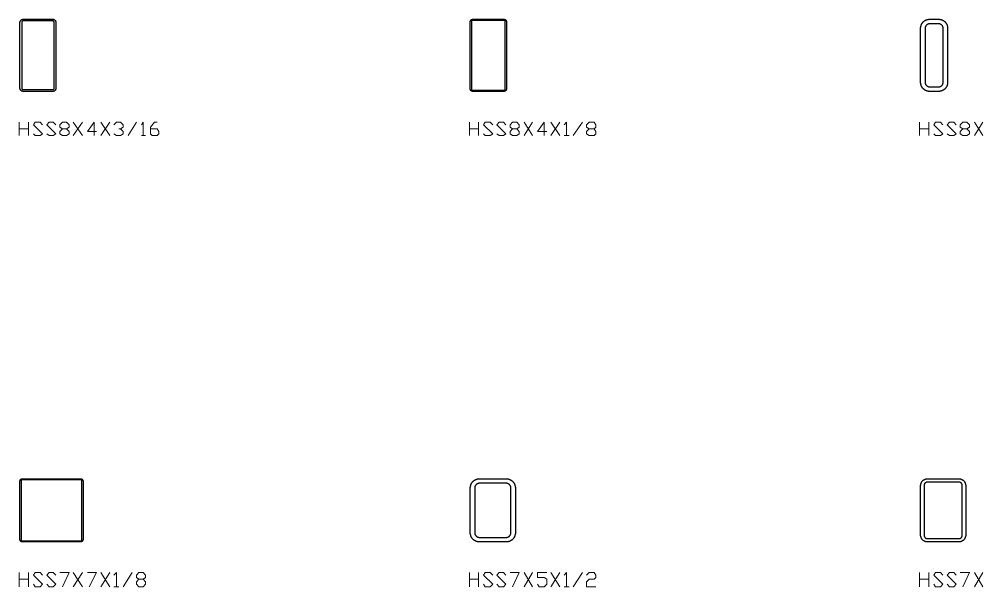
# Model space of a CAD drawing. Header units: inches. Extents: x 0 to 975, y -1305 to 34.
# Drawn here: x 749.9 to 856.9, y -855 to -792 of the extents above; entities that cross this region are included whole.
import ezdxf

# ---------------------------------------------------------------- set-up
doc = ezdxf.new("R2010")
doc.units = ezdxf.units.IN
doc.header["$MEASUREMENT"] = 0
doc.layers.add('AISC_STEEL', color=7, linetype='Continuous')

msp = doc.modelspace()

# ---------------------------------------------------------------- linework, layer by layer
at = {"color": 3, "lineweight": 0}
for p, q in [((749.92, -804.9), (749.92, -803.43)), ((749.92, -804.16), (750.94, -804.16)), ((750.94, -803.43), (750.94, -804.9)), ((755.92, -803.43), (756.93, -804.9)), ((755.92, -804.9), (756.93, -803.43)), ((758.96, -803.43), (759.97, -804.9)), ((758.96, -804.9), (759.97, -803.43)), ((762, -804.9), (762.92, -803.43)), ((799.9, -804.9), (799.9, -803.43)), ((799.9, -804.16), (800.92, -804.16)), ((800.92, -803.43), (800.92, -804.9)), ((805.99, -803.43), (806.91, -804.9)), ((805.99, -804.9), (806.91, -803.43)), ((808.94, -803.43), (809.95, -804.9)), ((808.94, -804.9), (809.95, -803.43)), ((811.43, -804.9), (812.44, -803.43)), ((849.88, -804.9), (849.88, -803.43)), ((849.88, -804.16), (850.9, -804.16)), ((850.9, -803.43), (850.9, -804.9)), ((855.97, -803.43), (856.89, -804.9)), ((855.97, -804.9), (856.89, -803.43)), ((763.48, -804.9), (763.94, -804.9)), ((810.42, -804.9), (810.97, -804.9)), ((749.92, -854.98), (749.92, -853.41)), ((750.94, -853.41), (750.94, -854.98)), ((755.92, -853.41), (756.93, -854.98)), ((755.92, -854.98), (756.93, -853.41)), ((758.96, -853.41), (759.97, -854.98)), ((758.96, -854.98), (759.97, -853.41)), ((761.45, -854.98), (762.46, -853.41)), ((799.9, -854.98), (799.9, -853.41)), ((800.92, -853.41), (800.92, -854.98)), ((805.99, -853.41), (806.91, -854.98)), ((805.99, -854.98), (806.91, -853.41)), ((808.94, -853.41), (809.95, -854.98)), ((808.94, -854.98), (809.95, -853.41)), ((811.43, -854.98), (812.44, -853.41)), ((849.88, -854.98), (849.88, -853.41)), ((850.9, -853.41), (850.9, -854.98)), ((855.97, -853.41), (856.89, -854.98)), ((855.97, -854.98), (856.89, -853.41)), ((749.92, -854.15), (750.94, -854.15)), ((799.9, -854.15), (800.92, -854.15)), ((849.88, -854.15), (850.9, -854.15)), ((760.43, -854.98), (760.99, -854.98)), ((810.42, -854.98), (810.97, -854.98))]:
    msp.add_line(p, q, dxfattribs=at)
for points in [[(751.49, -804.72), (751.67, -804.9), (752.23, -804.9), (752.5, -804.72), (751.49, -803.7), (751.67, -803.43), (752.23, -803.43), (752.5, -803.7)], [(752.97, -804.72), (753.24, -804.9), (753.7, -804.9), (753.98, -804.72), (752.97, -803.7), (753.24, -803.43), (753.7, -803.43), (753.98, -803.7)], [(755.18, -804.16), (755.45, -804.44), (755.45, -804.72), (755.18, -804.9), (754.72, -804.9), (754.44, -804.72), (754.44, -804.44), (754.72, -804.16), (755.18, -804.16), (755.45, -803.98), (755.45, -803.7), (755.18, -803.43), (754.72, -803.43), (754.44, -803.7), (754.44, -803.98), (754.72, -804.16)], [(758.5, -804.44), (757.48, -804.44), (758.22, -803.43), (758.22, -804.9)], [(760.43, -803.7), (760.71, -803.43), (761.17, -803.43), (761.45, -803.7), (761.45, -803.98), (761.17, -804.16), (760.99, -804.16)], [(761.17, -804.16), (761.45, -804.44), (761.45, -804.72), (761.17, -804.9), (760.71, -804.9), (760.43, -804.72)], [(763.48, -803.7), (763.66, -803.43), (763.66, -804.9)], [(764.49, -804.16), (765.23, -804.16), (765.41, -804.44), (765.41, -804.72), (765.23, -804.9), (764.68, -804.9), (764.49, -804.72), (764.49, -803.98), (764.95, -803.43), (765.23, -803.43)], [(801.47, -804.72), (801.66, -804.9), (802.21, -804.9), (802.49, -804.72), (801.47, -803.7), (801.66, -803.43), (802.21, -803.43), (802.49, -803.7)], [(802.95, -804.72), (803.22, -804.9), (803.68, -804.9), (803.96, -804.72), (802.95, -803.7), (803.22, -803.43), (803.68, -803.43), (803.96, -803.7)], [(805.16, -804.16), (805.44, -804.44), (805.44, -804.72), (805.16, -804.9), (804.7, -804.9), (804.42, -804.72), (804.42, -804.44), (804.7, -804.16), (805.16, -804.16), (805.44, -803.98), (805.44, -803.7), (805.16, -803.43), (804.7, -803.43), (804.42, -803.7), (804.42, -803.98), (804.7, -804.16)], [(808.48, -804.44), (807.47, -804.44), (808.2, -803.43), (808.2, -804.9)], [(810.42, -803.7), (810.69, -803.43), (810.69, -804.9)], [(813.74, -804.16), (813.92, -804.44), (813.92, -804.72), (813.74, -804.9), (813.18, -804.9), (812.91, -804.72), (812.91, -804.44), (813.18, -804.16), (813.74, -804.16), (813.92, -803.98), (813.92, -803.7), (813.74, -803.43), (813.18, -803.43), (812.91, -803.7), (812.91, -803.98), (813.18, -804.16)], [(851.45, -804.72), (851.64, -804.9), (852.19, -804.9), (852.47, -804.72), (851.45, -803.7), (851.64, -803.43), (852.19, -803.43), (852.47, -803.7)], [(852.93, -804.72), (853.2, -804.9), (853.67, -804.9), (853.94, -804.72), (852.93, -803.7), (853.2, -803.43), (853.67, -803.43), (853.94, -803.7)], [(855.14, -804.16), (855.42, -804.44), (855.42, -804.72), (855.14, -804.9), (854.68, -804.9), (854.4, -804.72), (854.4, -804.44), (854.68, -804.16), (855.14, -804.16), (855.42, -803.98), (855.42, -803.7), (855.14, -803.43), (854.68, -803.43), (854.4, -803.7), (854.4, -803.98), (854.68, -804.16)], [(751.49, -854.7), (751.67, -854.98), (752.23, -854.98), (752.5, -854.7), (751.49, -853.68), (751.67, -853.41), (752.23, -853.41), (752.5, -853.68)], [(752.97, -854.7), (753.24, -854.98), (753.7, -854.98), (753.98, -854.7), (752.97, -853.68), (753.24, -853.41), (753.7, -853.41), (753.98, -853.68)], [(754.44, -853.41), (755.45, -853.41), (754.72, -854.98)], [(757.48, -853.41), (758.5, -853.41), (757.67, -854.98)], [(760.43, -853.68), (760.71, -853.41), (760.71, -854.98)], [(763.66, -854.15), (763.94, -854.42), (763.94, -854.7), (763.66, -854.98), (763.2, -854.98), (762.92, -854.7), (762.92, -854.42), (763.2, -854.15), (763.66, -854.15), (763.94, -853.96), (763.94, -853.68), (763.66, -853.41), (763.2, -853.41), (762.92, -853.68), (762.92, -853.96), (763.2, -854.15)], [(801.47, -854.7), (801.66, -854.98), (802.21, -854.98), (802.49, -854.7), (801.47, -853.68), (801.66, -853.41), (802.21, -853.41), (802.49, -853.68)], [(802.95, -854.7), (803.22, -854.98), (803.68, -854.98), (803.96, -854.7), (802.95, -853.68), (803.22, -853.41), (803.68, -853.41), (803.96, -853.68)], [(804.42, -853.41), (805.44, -853.41), (804.7, -854.98)], [(807.47, -854.7), (807.65, -854.98), (808.2, -854.98), (808.48, -854.7), (808.48, -854.15), (808.2, -853.96), (807.47, -853.96), (807.47, -853.41), (808.48, -853.41)], [(810.42, -853.68), (810.69, -853.41), (810.69, -854.98)], [(812.91, -853.68), (813.18, -853.41), (813.74, -853.41), (813.92, -853.68), (813.92, -853.96), (813.74, -854.15), (813.18, -854.15), (812.91, -854.42), (812.91, -854.98), (813.92, -854.98)], [(851.45, -854.7), (851.64, -854.98), (852.19, -854.98), (852.47, -854.7), (851.45, -853.68), (851.64, -853.41), (852.19, -853.41), (852.47, -853.68)], [(852.93, -854.7), (853.2, -854.98), (853.67, -854.98), (853.94, -854.7), (852.93, -853.68), (853.2, -853.41), (853.67, -853.41), (853.94, -853.68)], [(854.4, -853.41), (855.42, -853.41), (854.68, -854.98)]]:
    msp.add_lwpolyline(points, dxfattribs=at)
at = {"layer": 'AISC_STEEL'}
for points in [[(753.62, -792), (753.65, -792), (753.68, -792), (753.71, -792.01), (753.74, -792.02), (753.77, -792.03), (753.8, -792.04), (753.82, -792.06), (753.85, -792.07), (753.87, -792.09), (753.89, -792.11), (753.91, -792.13), (753.93, -792.15), (753.94, -792.18), (753.96, -792.2), (753.97, -792.23), (753.98, -792.26), (753.99, -792.29), (754, -792.32), (754, -792.35), (754, -792.38), (754, -799.62), (754, -799.65), (754, -799.68), (753.99, -799.71), (753.98, -799.74), (753.97, -799.77), (753.96, -799.8), (753.94, -799.82), (753.93, -799.85), (753.91, -799.87), (753.89, -799.89), (753.87, -799.91), (753.85, -799.93), (753.82, -799.94), (753.8, -799.96), (753.77, -799.97), (753.74, -799.98), (753.71, -799.99), (753.68, -800), (753.65, -800), (753.62, -800), (750.38, -800), (750.35, -800), (750.32, -800), (750.29, -799.99), (750.26, -799.98), (750.23, -799.97), (750.2, -799.96), (750.18, -799.94), (750.15, -799.93), (750.13, -799.91), (750.11, -799.89), (750.09, -799.87), (750.07, -799.85), (750.06, -799.82), (750.04, -799.8), (750.03, -799.77), (750.02, -799.74), (750.01, -799.71), (750, -799.68), (750, -799.65), (750, -799.62), (750, -792.38), (750, -792.35), (750, -792.32), (750.01, -792.29), (750.02, -792.26), (750.03, -792.23), (750.04, -792.2), (750.06, -792.18), (750.07, -792.15), (750.09, -792.13), (750.11, -792.11), (750.13, -792.09), (750.15, -792.07), (750.18, -792.06), (750.2, -792.04), (750.23, -792.03), (750.26, -792.02), (750.29, -792.01), (750.32, -792), (750.35, -792), (750.38, -792)], [(750.38, -792.19), (750.35, -792.19), (750.33, -792.19), (750.3, -792.2), (750.28, -792.21), (750.26, -792.23), (750.24, -792.24), (750.23, -792.26), (750.21, -792.28), (750.2, -792.3), (750.19, -792.33), (750.19, -792.35), (750.19, -792.38), (750.19, -799.62), (750.19, -799.65), (750.19, -799.67), (750.2, -799.7), (750.21, -799.72), (750.23, -799.74), (750.24, -799.76), (750.26, -799.77), (750.28, -799.79), (750.3, -799.8), (750.33, -799.81), (750.35, -799.81), (750.38, -799.81), (753.62, -799.81), (753.65, -799.81), (753.67, -799.81), (753.7, -799.8), (753.72, -799.79), (753.74, -799.77), (753.76, -799.76), (753.77, -799.74), (753.79, -799.72), (753.8, -799.7), (753.81, -799.67), (753.81, -799.65), (753.81, -799.62), (753.81, -792.38), (753.81, -792.35), (753.81, -792.33), (753.8, -792.3), (753.79, -792.28), (753.77, -792.26), (753.76, -792.24), (753.74, -792.23), (753.72, -792.21), (753.7, -792.2), (753.67, -792.19), (753.65, -792.19), (753.62, -792.19)], [(803.75, -792), (803.78, -792), (803.81, -792.01), (803.83, -792.01), (803.86, -792.02), (803.88, -792.04), (803.91, -792.05), (803.93, -792.07), (803.95, -792.09), (803.96, -792.12), (803.98, -792.14), (803.99, -792.17), (803.99, -792.19), (804, -792.22), (804, -792.25), (804, -799.75), (804, -799.78), (803.99, -799.81), (803.99, -799.83), (803.98, -799.86), (803.96, -799.88), (803.95, -799.91), (803.93, -799.93), (803.91, -799.95), (803.88, -799.96), (803.86, -799.98), (803.83, -799.99), (803.81, -799.99), (803.78, -800), (803.75, -800), (800.25, -800), (800.22, -800), (800.19, -799.99), (800.17, -799.99), (800.14, -799.98), (800.12, -799.96), (800.09, -799.95), (800.07, -799.93), (800.05, -799.91), (800.04, -799.88), (800.02, -799.86), (800.01, -799.83), (800.01, -799.81), (800, -799.78), (800, -799.75), (800, -792.25), (800, -792.22), (800.01, -792.19), (800.01, -792.17), (800.02, -792.14), (800.04, -792.12), (800.05, -792.09), (800.07, -792.07), (800.09, -792.05), (800.12, -792.04), (800.14, -792.02), (800.17, -792.01), (800.19, -792.01), (800.22, -792), (800.25, -792)], [(800.25, -792.12), (800.23, -792.13), (800.22, -792.13), (800.2, -792.13), (800.19, -792.14), (800.17, -792.15), (800.16, -792.16), (800.15, -792.17), (800.14, -792.19), (800.13, -792.2), (800.13, -792.22), (800.13, -792.23), (800.12, -792.25), (800.12, -799.75), (800.13, -799.77), (800.13, -799.78), (800.13, -799.8), (800.14, -799.81), (800.15, -799.83), (800.16, -799.84), (800.17, -799.85), (800.19, -799.86), (800.2, -799.87), (800.22, -799.87), (800.23, -799.87), (800.25, -799.88), (803.75, -799.88), (803.77, -799.87), (803.78, -799.87), (803.8, -799.87), (803.81, -799.86), (803.83, -799.85), (803.84, -799.84), (803.85, -799.83), (803.86, -799.81), (803.87, -799.8), (803.87, -799.78), (803.87, -799.77), (803.88, -799.75), (803.88, -792.25), (803.87, -792.23), (803.87, -792.22), (803.87, -792.2), (803.86, -792.19), (803.85, -792.17), (803.84, -792.16), (803.83, -792.15), (803.81, -792.14), (803.8, -792.13), (803.78, -792.13), (803.77, -792.13), (803.75, -792.12)], [(852, -792), (852.03, -792), (852.06, -792), (852.09, -792), (852.12, -792.01), (852.15, -792.01), (852.18, -792.02), (852.21, -792.02), (852.23, -792.03), (852.26, -792.04), (852.29, -792.04), (852.32, -792.05), (852.35, -792.06), (852.38, -792.07), (852.4, -792.08), (852.43, -792.1), (852.46, -792.11), (852.48, -792.12), (852.51, -792.14), (852.53, -792.15), (852.56, -792.17), (852.58, -792.19), (852.61, -792.21), (852.63, -792.22), (852.65, -792.24), (852.67, -792.26), (852.7, -792.28), (852.72, -792.3), (852.74, -792.33), (852.76, -792.35), (852.78, -792.37), (852.79, -792.39), (852.81, -792.42), (852.83, -792.44), (852.85, -792.47), (852.86, -792.49), (852.88, -792.52), (852.89, -792.54), (852.9, -792.57), (852.92, -792.6), (852.93, -792.62), (852.94, -792.65), (852.95, -792.68), (852.96, -792.71), (852.96, -792.74), (852.97, -792.77), (852.98, -792.79), (852.98, -792.82), (852.99, -792.85), (852.99, -792.88), (853, -792.91), (853, -792.94), (853, -792.97), (853, -793), (853, -799), (853, -799.03), (853, -799.06), (853, -799.09), (852.99, -799.12), (852.99, -799.15), (852.98, -799.18), (852.98, -799.21), (852.97, -799.23), (852.96, -799.26), (852.96, -799.29), (852.95, -799.32), (852.94, -799.35), (852.93, -799.38), (852.92, -799.4), (852.9, -799.43), (852.89, -799.46), (852.88, -799.48), (852.86, -799.51), (852.85, -799.53), (852.83, -799.56), (852.81, -799.58), (852.79, -799.61), (852.78, -799.63), (852.76, -799.65), (852.74, -799.67), (852.72, -799.7), (852.7, -799.72), (852.67, -799.74), (852.65, -799.76), (852.63, -799.78), (852.61, -799.79), (852.58, -799.81), (852.56, -799.83), (852.53, -799.85), (852.51, -799.86), (852.48, -799.88), (852.46, -799.89), (852.43, -799.9), (852.4, -799.92), (852.38, -799.93), (852.35, -799.94), (852.32, -799.95), (852.29, -799.96), (852.26, -799.96), (852.23, -799.97), (852.21, -799.98), (852.18, -799.98), (852.15, -799.99), (852.12, -799.99), (852.09, -800), (852.06, -800), (852.03, -800), (852, -800), (851, -800), (850.97, -800), (850.94, -800), (850.91, -800), (850.88, -799.99), (850.85, -799.99), (850.82, -799.98), (850.79, -799.98), (850.77, -799.97), (850.74, -799.96), (850.71, -799.96), (850.68, -799.95), (850.65, -799.94), (850.62, -799.93), (850.6, -799.92), (850.57, -799.9), (850.54, -799.89), (850.52, -799.88), (850.49, -799.86), (850.47, -799.85), (850.44, -799.83), (850.42, -799.81), (850.39, -799.79), (850.37, -799.78), (850.35, -799.76), (850.33, -799.74), (850.3, -799.72), (850.28, -799.7), (850.26, -799.67), (850.24, -799.65), (850.22, -799.63), (850.21, -799.61), (850.19, -799.58), (850.17, -799.56), (850.15, -799.53), (850.14, -799.51), (850.12, -799.48), (850.11, -799.46), (850.1, -799.43), (850.08, -799.4), (850.07, -799.38), (850.06, -799.35), (850.05, -799.32), (850.04, -799.29), (850.04, -799.26), (850.03, -799.23), (850.02, -799.21), (850.02, -799.18), (850.01, -799.15), (850.01, -799.12), (850, -799.09), (850, -799.06), (850, -799.03), (850, -799), (850, -793), (850, -792.97), (850, -792.94), (850, -792.91), (850.01, -792.88), (850.01, -792.85), (850.02, -792.82), (850.02, -792.79), (850.03, -792.77), (850.04, -792.74), (850.04, -792.71), (850.05, -792.68), (850.06, -792.65), (850.07, -792.62), (850.08, -792.6), (850.1, -792.57), (850.11, -792.54), (850.12, -792.52), (850.14, -792.49), (850.15, -792.47), (850.17, -792.44), (850.19, -792.42), (850.21, -792.39), (850.22, -792.37), (850.24, -792.35), (850.26, -792.33), (850.28, -792.3), (850.3, -792.28), (850.33, -792.26), (850.35, -792.24), (850.37, -792.22), (850.39, -792.21), (850.42, -792.19), (850.44, -792.17), (850.47, -792.15), (850.49, -792.14), (850.52, -792.12), (850.54, -792.11), (850.57, -792.1), (850.6, -792.08), (850.62, -792.07), (850.65, -792.06), (850.68, -792.05), (850.71, -792.04), (850.74, -792.04), (850.77, -792.03), (850.79, -792.02), (850.82, -792.02), (850.85, -792.01), (850.88, -792.01), (850.91, -792), (850.94, -792), (850.97, -792), (851, -792)], [(851, -792.5), (850.97, -792.5), (850.94, -792.5), (850.91, -792.51), (850.88, -792.51), (850.86, -792.52), (850.83, -792.53), (850.8, -792.54), (850.78, -792.55), (850.75, -792.57), (850.73, -792.58), (850.7, -792.6), (850.68, -792.62), (850.66, -792.64), (850.64, -792.66), (850.62, -792.68), (850.6, -792.7), (850.58, -792.73), (850.57, -792.75), (850.55, -792.78), (850.54, -792.8), (850.53, -792.83), (850.52, -792.86), (850.51, -792.88), (850.51, -792.91), (850.5, -792.94), (850.5, -792.97), (850.5, -793), (850.5, -799), (850.5, -799.03), (850.5, -799.06), (850.51, -799.09), (850.51, -799.12), (850.52, -799.14), (850.53, -799.17), (850.54, -799.2), (850.55, -799.22), (850.57, -799.25), (850.58, -799.27), (850.6, -799.3), (850.62, -799.32), (850.64, -799.34), (850.66, -799.36), (850.68, -799.38), (850.7, -799.4), (850.73, -799.42), (850.75, -799.43), (850.78, -799.45), (850.8, -799.46), (850.83, -799.47), (850.86, -799.48), (850.88, -799.49), (850.91, -799.49), (850.94, -799.5), (850.97, -799.5), (851, -799.5), (852, -799.5), (852.03, -799.5), (852.06, -799.5), (852.09, -799.49), (852.12, -799.49), (852.14, -799.48), (852.17, -799.47), (852.2, -799.46), (852.22, -799.45), (852.25, -799.43), (852.27, -799.42), (852.3, -799.4), (852.32, -799.38), (852.34, -799.36), (852.36, -799.34), (852.38, -799.32), (852.4, -799.3), (852.42, -799.27), (852.43, -799.25), (852.45, -799.22), (852.46, -799.2), (852.47, -799.17), (852.48, -799.14), (852.49, -799.12), (852.49, -799.09), (852.5, -799.06), (852.5, -799.03), (852.5, -799), (852.5, -793), (852.5, -792.97), (852.5, -792.94), (852.49, -792.91), (852.49, -792.88), (852.48, -792.86), (852.47, -792.83), (852.46, -792.8), (852.45, -792.78), (852.43, -792.75), (852.42, -792.73), (852.4, -792.7), (852.38, -792.68), (852.36, -792.66), (852.34, -792.64), (852.32, -792.62), (852.3, -792.6), (852.27, -792.58), (852.25, -792.57), (852.22, -792.55), (852.2, -792.54), (852.17, -792.53), (852.14, -792.52), (852.12, -792.51), (852.09, -792.51), (852.06, -792.5), (852.03, -792.5), (852, -792.5)], [(756.75, -843), (756.78, -843), (756.81, -843.01), (756.83, -843.01), (756.86, -843.02), (756.88, -843.04), (756.91, -843.05), (756.93, -843.07), (756.95, -843.09), (756.96, -843.12), (756.98, -843.14), (756.99, -843.17), (756.99, -843.19), (757, -843.22), (757, -843.25), (757, -849.75), (757, -849.78), (756.99, -849.81), (756.99, -849.83), (756.98, -849.86), (756.96, -849.88), (756.95, -849.91), (756.93, -849.93), (756.91, -849.95), (756.88, -849.96), (756.86, -849.98), (756.83, -849.99), (756.81, -849.99), (756.78, -850), (756.75, -850), (750.25, -850), (750.22, -850), (750.19, -849.99), (750.17, -849.99), (750.14, -849.98), (750.12, -849.96), (750.09, -849.95), (750.07, -849.93), (750.05, -849.91), (750.04, -849.88), (750.02, -849.86), (750.01, -849.83), (750.01, -849.81), (750, -849.78), (750, -849.75), (750, -843.25), (750, -843.22), (750.01, -843.19), (750.01, -843.17), (750.02, -843.14), (750.04, -843.12), (750.05, -843.09), (750.07, -843.07), (750.09, -843.05), (750.12, -843.04), (750.14, -843.02), (750.17, -843.01), (750.19, -843.01), (750.22, -843), (750.25, -843)], [(750.25, -843.12), (750.23, -843.13), (750.22, -843.13), (750.2, -843.13), (750.19, -843.14), (750.17, -843.15), (750.16, -843.16), (750.15, -843.17), (750.14, -843.19), (750.13, -843.2), (750.13, -843.22), (750.13, -843.23), (750.12, -843.25), (750.12, -849.75), (750.13, -849.77), (750.13, -849.78), (750.13, -849.8), (750.14, -849.81), (750.15, -849.83), (750.16, -849.84), (750.17, -849.85), (750.19, -849.86), (750.2, -849.87), (750.22, -849.87), (750.23, -849.87), (750.25, -849.88), (756.75, -849.88), (756.77, -849.87), (756.78, -849.87), (756.8, -849.87), (756.81, -849.86), (756.83, -849.85), (756.84, -849.84), (756.85, -849.83), (756.86, -849.81), (756.87, -849.8), (756.87, -849.78), (756.87, -849.77), (756.88, -849.75), (756.88, -843.25), (756.87, -843.23), (756.87, -843.22), (756.87, -843.2), (756.86, -843.19), (756.85, -843.17), (756.84, -843.16), (756.83, -843.15), (756.81, -843.14), (756.8, -843.13), (756.78, -843.13), (756.77, -843.13), (756.75, -843.12)], [(804, -843), (804.03, -843), (804.06, -843), (804.09, -843), (804.12, -843.01), (804.15, -843.01), (804.18, -843.02), (804.21, -843.02), (804.23, -843.03), (804.26, -843.04), (804.29, -843.04), (804.32, -843.05), (804.35, -843.06), (804.38, -843.07), (804.4, -843.08), (804.43, -843.1), (804.46, -843.11), (804.48, -843.12), (804.51, -843.14), (804.53, -843.15), (804.56, -843.17), (804.58, -843.19), (804.61, -843.21), (804.63, -843.22), (804.65, -843.24), (804.67, -843.26), (804.7, -843.28), (804.72, -843.3), (804.74, -843.33), (804.76, -843.35), (804.78, -843.37), (804.79, -843.39), (804.81, -843.42), (804.83, -843.44), (804.85, -843.47), (804.86, -843.49), (804.88, -843.52), (804.89, -843.54), (804.9, -843.57), (804.92, -843.6), (804.93, -843.62), (804.94, -843.65), (804.95, -843.68), (804.96, -843.71), (804.96, -843.74), (804.97, -843.77), (804.98, -843.79), (804.98, -843.82), (804.99, -843.85), (804.99, -843.88), (805, -843.91), (805, -843.94), (805, -843.97), (805, -844), (805, -849), (805, -849.03), (805, -849.06), (805, -849.09), (804.99, -849.12), (804.99, -849.15), (804.98, -849.18), (804.98, -849.21), (804.97, -849.23), (804.96, -849.26), (804.96, -849.29), (804.95, -849.32), (804.94, -849.35), (804.93, -849.38), (804.92, -849.4), (804.9, -849.43), (804.89, -849.46), (804.88, -849.48), (804.86, -849.51), (804.85, -849.53), (804.83, -849.56), (804.81, -849.58), (804.79, -849.61), (804.78, -849.63), (804.76, -849.65), (804.74, -849.67), (804.72, -849.7), (804.7, -849.72), (804.67, -849.74), (804.65, -849.76), (804.63, -849.78), (804.61, -849.79), (804.58, -849.81), (804.56, -849.83), (804.53, -849.85), (804.51, -849.86), (804.48, -849.88), (804.46, -849.89), (804.43, -849.9), (804.4, -849.92), (804.38, -849.93), (804.35, -849.94), (804.32, -849.95), (804.29, -849.96), (804.26, -849.96), (804.23, -849.97), (804.21, -849.98), (804.18, -849.98), (804.15, -849.99), (804.12, -849.99), (804.09, -850), (804.06, -850), (804.03, -850), (804, -850), (801, -850), (800.97, -850), (800.94, -850), (800.91, -850), (800.88, -849.99), (800.85, -849.99), (800.82, -849.98), (800.79, -849.98), (800.77, -849.97), (800.74, -849.96), (800.71, -849.96), (800.68, -849.95), (800.65, -849.94), (800.62, -849.93), (800.6, -849.92), (800.57, -849.9), (800.54, -849.89), (800.52, -849.88), (800.49, -849.86), (800.47, -849.85), (800.44, -849.83), (800.42, -849.81), (800.39, -849.79), (800.37, -849.78), (800.35, -849.76), (800.33, -849.74), (800.3, -849.72), (800.28, -849.7), (800.26, -849.67), (800.24, -849.65), (800.22, -849.63), (800.21, -849.61), (800.19, -849.58), (800.17, -849.56), (800.15, -849.53), (800.14, -849.51), (800.12, -849.48), (800.11, -849.46), (800.1, -849.43), (800.08, -849.4), (800.07, -849.38), (800.06, -849.35), (800.05, -849.32), (800.04, -849.29), (800.04, -849.26), (800.03, -849.23), (800.02, -849.21), (800.02, -849.18), (800.01, -849.15), (800.01, -849.12), (800, -849.09), (800, -849.06), (800, -849.03), (800, -849), (800, -844), (800, -843.97), (800, -843.94), (800, -843.91), (800.01, -843.88), (800.01, -843.85), (800.02, -843.82), (800.02, -843.79), (800.03, -843.77), (800.04, -843.74), (800.04, -843.71), (800.05, -843.68), (800.06, -843.65), (800.07, -843.62), (800.08, -843.6), (800.1, -843.57), (800.11, -843.54), (800.12, -843.52), (800.14, -843.49), (800.15, -843.47), (800.17, -843.44), (800.19, -843.42), (800.21, -843.39), (800.22, -843.37), (800.24, -843.35), (800.26, -843.33), (800.28, -843.3), (800.3, -843.28), (800.33, -843.26), (800.35, -843.24), (800.37, -843.22), (800.39, -843.21), (800.42, -843.19), (800.44, -843.17), (800.47, -843.15), (800.49, -843.14), (800.52, -843.12), (800.54, -843.11), (800.57, -843.1), (800.6, -843.08), (800.62, -843.07), (800.65, -843.06), (800.68, -843.05), (800.71, -843.04), (800.74, -843.04), (800.77, -843.03), (800.79, -843.02), (800.82, -843.02), (800.85, -843.01), (800.88, -843.01), (800.91, -843), (800.94, -843), (800.97, -843), (801, -843)], [(801, -843.5), (800.97, -843.5), (800.94, -843.5), (800.91, -843.51), (800.88, -843.51), (800.86, -843.52), (800.83, -843.53), (800.8, -843.54), (800.78, -843.55), (800.75, -843.57), (800.73, -843.58), (800.7, -843.6), (800.68, -843.62), (800.66, -843.64), (800.64, -843.66), (800.62, -843.68), (800.6, -843.7), (800.58, -843.73), (800.57, -843.75), (800.55, -843.78), (800.54, -843.8), (800.53, -843.83), (800.52, -843.86), (800.51, -843.88), (800.51, -843.91), (800.5, -843.94), (800.5, -843.97), (800.5, -844), (800.5, -849), (800.5, -849.03), (800.5, -849.06), (800.51, -849.09), (800.51, -849.12), (800.52, -849.14), (800.53, -849.17), (800.54, -849.2), (800.55, -849.22), (800.57, -849.25), (800.58, -849.27), (800.6, -849.3), (800.62, -849.32), (800.64, -849.34), (800.66, -849.36), (800.68, -849.38), (800.7, -849.4), (800.73, -849.42), (800.75, -849.43), (800.78, -849.45), (800.8, -849.46), (800.83, -849.47), (800.86, -849.48), (800.88, -849.49), (800.91, -849.49), (800.94, -849.5), (800.97, -849.5), (801, -849.5), (804, -849.5), (804.03, -849.5), (804.06, -849.5), (804.09, -849.49), (804.12, -849.49), (804.14, -849.48), (804.17, -849.47), (804.2, -849.46), (804.22, -849.45), (804.25, -849.43), (804.27, -849.42), (804.3, -849.4), (804.32, -849.38), (804.34, -849.36), (804.36, -849.34), (804.38, -849.32), (804.4, -849.3), (804.42, -849.27), (804.43, -849.25), (804.45, -849.22), (804.46, -849.2), (804.47, -849.17), (804.48, -849.14), (804.49, -849.12), (804.49, -849.09), (804.5, -849.06), (804.5, -849.03), (804.5, -849), (804.5, -844), (804.5, -843.97), (804.5, -843.94), (804.49, -843.91), (804.49, -843.88), (804.48, -843.86), (804.47, -843.83), (804.46, -843.8), (804.45, -843.78), (804.43, -843.75), (804.42, -843.73), (804.4, -843.7), (804.38, -843.68), (804.36, -843.66), (804.34, -843.64), (804.32, -843.62), (804.3, -843.6), (804.27, -843.58), (804.25, -843.57), (804.22, -843.55), (804.2, -843.54), (804.17, -843.53), (804.14, -843.52), (804.12, -843.51), (804.09, -843.51), (804.06, -843.5), (804.03, -843.5), (804, -843.5)], [(854.25, -843), (854.28, -843), (854.31, -843), (854.34, -843.01), (854.37, -843.01), (854.4, -843.01), (854.43, -843.02), (854.45, -843.03), (854.48, -843.04), (854.51, -843.05), (854.54, -843.06), (854.56, -843.07), (854.59, -843.08), (854.62, -843.1), (854.64, -843.11), (854.67, -843.13), (854.69, -843.14), (854.71, -843.16), (854.74, -843.18), (854.76, -843.2), (854.78, -843.22), (854.8, -843.24), (854.82, -843.26), (854.84, -843.29), (854.86, -843.31), (854.87, -843.33), (854.89, -843.36), (854.9, -843.38), (854.92, -843.41), (854.93, -843.44), (854.94, -843.46), (854.95, -843.49), (854.96, -843.52), (854.97, -843.55), (854.98, -843.57), (854.99, -843.6), (854.99, -843.63), (854.99, -843.66), (855, -843.69), (855, -843.72), (855, -843.75), (855, -849.25), (855, -849.28), (855, -849.31), (854.99, -849.34), (854.99, -849.37), (854.99, -849.4), (854.98, -849.43), (854.97, -849.45), (854.96, -849.48), (854.95, -849.51), (854.94, -849.54), (854.93, -849.56), (854.92, -849.59), (854.9, -849.62), (854.89, -849.64), (854.87, -849.67), (854.86, -849.69), (854.84, -849.71), (854.82, -849.74), (854.8, -849.76), (854.78, -849.78), (854.76, -849.8), (854.74, -849.82), (854.71, -849.84), (854.69, -849.86), (854.67, -849.87), (854.64, -849.89), (854.62, -849.9), (854.59, -849.92), (854.56, -849.93), (854.54, -849.94), (854.51, -849.95), (854.48, -849.96), (854.45, -849.97), (854.43, -849.98), (854.4, -849.99), (854.37, -849.99), (854.34, -849.99), (854.31, -850), (854.28, -850), (854.25, -850), (850.75, -850), (850.72, -850), (850.69, -850), (850.66, -849.99), (850.63, -849.99), (850.6, -849.99), (850.57, -849.98), (850.55, -849.97), (850.52, -849.96), (850.49, -849.95), (850.46, -849.94), (850.44, -849.93), (850.41, -849.92), (850.38, -849.9), (850.36, -849.89), (850.33, -849.87), (850.31, -849.86), (850.29, -849.84), (850.26, -849.82), (850.24, -849.8), (850.22, -849.78), (850.2, -849.76), (850.18, -849.74), (850.16, -849.71), (850.14, -849.69), (850.13, -849.67), (850.11, -849.64), (850.1, -849.62), (850.08, -849.59), (850.07, -849.56), (850.06, -849.54), (850.05, -849.51), (850.04, -849.48), (850.03, -849.45), (850.02, -849.43), (850.01, -849.4), (850.01, -849.37), (850.01, -849.34), (850, -849.31), (850, -849.28), (850, -849.25), (850, -843.75), (850, -843.72), (850, -843.69), (850.01, -843.66), (850.01, -843.63), (850.01, -843.6), (850.02, -843.57), (850.03, -843.55), (850.04, -843.52), (850.05, -843.49), (850.06, -843.46), (850.07, -843.44), (850.08, -843.41), (850.1, -843.38), (850.11, -843.36), (850.13, -843.33), (850.14, -843.31), (850.16, -843.29), (850.18, -843.26), (850.2, -843.24), (850.22, -843.22), (850.24, -843.2), (850.26, -843.18), (850.29, -843.16), (850.31, -843.14), (850.33, -843.13), (850.36, -843.11), (850.38, -843.1), (850.41, -843.08), (850.44, -843.07), (850.46, -843.06), (850.49, -843.05), (850.52, -843.04), (850.55, -843.03), (850.57, -843.02), (850.6, -843.01), (850.63, -843.01), (850.66, -843.01), (850.69, -843), (850.72, -843), (850.75, -843)], [(850.75, -843.38), (850.72, -843.38), (850.69, -843.38), (850.66, -843.39), (850.63, -843.39), (850.61, -843.4), (850.58, -843.42), (850.55, -843.43), (850.53, -843.45), (850.51, -843.46), (850.48, -843.48), (850.46, -843.51), (850.45, -843.53), (850.43, -843.55), (850.42, -843.58), (850.4, -843.61), (850.39, -843.63), (850.39, -843.66), (850.38, -843.69), (850.38, -843.72), (850.38, -843.75), (850.38, -849.25), (850.38, -849.28), (850.38, -849.31), (850.39, -849.34), (850.39, -849.37), (850.4, -849.39), (850.42, -849.42), (850.43, -849.45), (850.45, -849.47), (850.46, -849.49), (850.48, -849.52), (850.51, -849.54), (850.53, -849.55), (850.55, -849.57), (850.58, -849.58), (850.61, -849.6), (850.63, -849.61), (850.66, -849.61), (850.69, -849.62), (850.72, -849.62), (850.75, -849.62), (854.25, -849.62), (854.28, -849.62), (854.31, -849.62), (854.34, -849.61), (854.37, -849.61), (854.39, -849.6), (854.42, -849.58), (854.45, -849.57), (854.47, -849.55), (854.49, -849.54), (854.52, -849.52), (854.54, -849.49), (854.55, -849.47), (854.57, -849.45), (854.58, -849.42), (854.6, -849.39), (854.61, -849.37), (854.61, -849.34), (854.62, -849.31), (854.62, -849.28), (854.62, -849.25), (854.62, -843.75), (854.62, -843.72), (854.62, -843.69), (854.61, -843.66), (854.61, -843.63), (854.6, -843.61), (854.58, -843.58), (854.57, -843.55), (854.55, -843.53), (854.54, -843.51), (854.52, -843.48), (854.49, -843.46), (854.47, -843.45), (854.45, -843.43), (854.42, -843.42), (854.39, -843.4), (854.37, -843.39), (854.34, -843.39), (854.31, -843.38), (854.28, -843.38), (854.25, -843.38)]]:
    msp.add_lwpolyline(points, close=True, dxfattribs=at)

doc.saveas('drawing.dxf')
